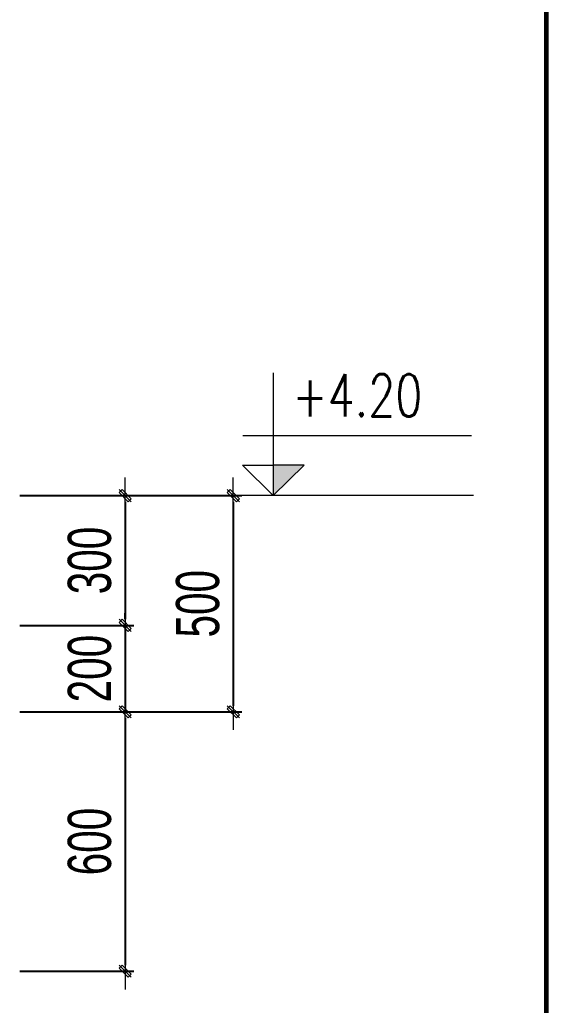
# Model space of a CAD drawing. Header units: millimetres. Extents: x -211129 to 461116, y -574633 to 115.
# Drawn here: x 122072 to 125116, y -546572 to -540874 of the extents above; entities that cross this region are included whole.
import ezdxf
from ezdxf.enums import TextEntityAlignment as Align

# ---------------------------------------------------------------- set-up
doc = ezdxf.new("R2010")
doc.units = ezdxf.units.MM
doc.header["$MEASUREMENT"] = 0
doc.header["$PDMODE"] = 32
doc.layers.get('Defpoints').update_dxf_attribs({"color": 1})
for name, color, linetype, lineweight in [('EG Text1', 3, 'Continuous', 20), ('Khac', 156, 'Continuous', 9), ('Khungten_LCDI', 7, 'Continuous', 5), ('LC Dim', 8, 'Continuous', 18), ('LC Khac', 4, 'Continuous', 9), ('LC Net thay', 63, 'Continuous', 25), ('LC Text1', 3, 'Continuous', 20)]:
    doc.layers.add(name, color=color, linetype=linetype, lineweight=lineweight)
doc.styles.add('EG Huy', font='vnsimli.shx', dxfattribs={"width": 0.75})
doc.styles.add('HOATBIF', font='hoatbif.shx', dxfattribs={"width": 0.7})
doc.styles.add('Khungten', font='VHAVAN.TTF', dxfattribs={"width": 0.9, "height": 5000})
doc.styles.add('LC 1', font='VHAVANB.TTF')
doc.styles.add('LC 3', font='vnsimli.shx', dxfattribs={"width": 0.75})
doc.styles.add('Title', font='VHBLACK.TTF', dxfattribs={"width": 0.8})
doc.dimstyles.new('1-100', dxfattribs={"dimscale": 100, "dimtxt": 2.5, "dimasz": 0.35, "dimexe": 0.5, "dimexo": 0, "dimgap": 0.8, "dimtad": 1, "dimdec": 0, "dimzin": 0, "dimdsep": 46, "dimtxsty": 'HOATBIF', "dimblk1": 'DOT', "dimblk2": 'DOT', "dimsah": 1, "dimcen": -1, "dimdle": 1, "dimclrd": 256, "dimclre": 256, "dimclrt": 4, "dimadec": 3, "dimazin": 2, "dimtfac": 0.333333, "dimtdec": 0, "dimtix": 1, "dimtmove": 2, "dimatfit": 3, "dimldrblk": 'DOT', "dimfxl": 1, "dimtvp": 0.833333, "dimtolj": 1, "dimtzin": 0, "dimarcsym": 0})

# ---------------------------------------------------------------- blocks, each defined once
blk = doc.blocks.new('lcdi fix')
at = {"layer": 'Khungten_LCDI', "color": 5, "lineweight": 60}
blk.add_line((36600, 14650), (36600, -14650), dxfattribs=at)
at = {"color": 7, "style": 'Khungten', "width": 0.8}
for tag, p in [('REVISION', (39498.8, -10746.3)), ('NGAYHT', (39546.1, -11609.4))]:
    blk.add_attdef(tag, text='', height=200, dxfattribs=at).set_placement(p, align=Align.CENTER)
at = {"layer": 'LC Text1', "color": 3, "style": 'LC 1', "width": 1.834006}
for tag, p, p2 in [('TENBANVE1', (36912.7, -8885.8), (40339.1, -8885.8)), ('TENBANVE2', (36912.7, -9562.5), (40339.1, -9562.5))]:
    blk.add_attdef(tag, text='', height=250, dxfattribs=at).set_placement(p, p2, align=Align.FIT)
at = {"layer": 'LC Text1', "style": 'Title', "width": 0.7}
blk.add_attdef('SOBANVE', text='', height=250, dxfattribs=at).set_placement((39562, -13896.2), align=Align.CENTER)
blk = doc.blocks.new('CT')
at = {"layer": 'LC Khac'}
blk.add_hatch(color=252, dxfattribs=at).paths.add_polyline_path([(3.251, 1.597), (1.639, 1.597), (1.639, 0)])
at = {"layer": 'LC Khac', "color": 9, "ltscale": 50}
for p, q in [((0.046, 3.141), (11.999, 3.141)), ((12.091, 0), (0, 0))]:
    blk.add_line(p, q, dxfattribs=at)
for points in [[(1.639, 6.428), (1.639, 0)], [(1.639, 0), (0.027, 1.597), (1.639, 1.597)], [(1.639, 0), (3.251, 1.597), (1.639, 1.597)]]:
    blk.add_lwpolyline(points, dxfattribs=at)
at = {"layer": 'LC Khac', "color": 3, "style": 'LC 3', "width": 0.75}
blk.add_attdef('CT', (1.905, 3.503), '', height=2.2, dxfattribs=at)
blk = doc.blocks.new('DOT')
at = {"layer": 'LC Dim'}
blk.add_line((-3, 0), (3, 0), dxfattribs=at)
at = {"layer": 'LC Dim', "color": 4}
blk.add_line((-1, -1), (1, 1), dxfattribs=at)
blk.add_lwpolyline([(0.5, 1), (-1, -0.5), (-0.5, -1), (1, 0.5)], close=True, dxfattribs=at)
blk = doc.blocks.new('*D1303')
at = {"layer": 'Defpoints', "color": 0, "ltscale": 2, "transparency": 16777216}
for p in [(122072.3, -543625.5), (122072.3, -544375.5), (122681.9, -544375.5)]:
    blk.add_point(p, dxfattribs=at)
at = {"layer": 'LC Dim', "lineweight": -2, "ltscale": 2, "transparency": 16777216}
for p, q in [((122072.3, -543625.5), (122731.9, -543625.5)), ((122681.9, -543660.5), (122681.9, -544340.5)), ((122072.3, -544375.5), (122731.9, -544375.5))]:
    blk.add_line(p, q, dxfattribs=at)
at = {"layer": 'LC Dim', "lineweight": -2, "ltscale": 2, "transparency": 16777216, "xscale": 35, "yscale": 35, "zscale": 35}
for p, rotation in [((122681.9, -543625.5), 90), ((122681.9, -544375.5), 270)]:
    blk.add_blockref('DOT', p, dxfattribs=dict(at, rotation=rotation))
at = {"layer": 'LC Dim', "color": 4, "ltscale": 2, "transparency": 16777216, "insert": (122476.9, -544000.5), "char_height": 250, "attachment_point": 5, "rotation": 90, "style": 'HOATBIF'}
blk.add_mtext('\\A1;300', dxfattribs=at)
blk = doc.blocks.new('_Dot')
at = {"color": 0, "linetype": 'ByBlock', "lineweight": -2}
blk.add_line((-0.5, 0), (-1, 0), dxfattribs=at)
at = {"color": 0, "linetype": 'ByBlock', "const_width": 0.5}
blk.add_lwpolyline([(-0.25, 0, 1), (0.25, 0, 1)], format="xyb", close=True, dxfattribs=at)
blk = doc.blocks.new('*D1304')
at = {"layer": 'Defpoints', "color": 0, "ltscale": 2, "transparency": 16777216}
for p in [(122072.3, -544375.5), (122072.3, -544875.5), (122681.9, -544875.5)]:
    blk.add_point(p, dxfattribs=at)
at = {"layer": 'LC Dim', "lineweight": -2, "ltscale": 2, "transparency": 16777216}
for p, q in [((122681.9, -544340.5), (122681.9, -544305.5)), ((122072.3, -544375.5), (122731.9, -544375.5)), ((122681.9, -544375.5), (122681.9, -544875.5)), ((122072.3, -544875.5), (122731.9, -544875.5)), ((122681.9, -544910.5), (122681.9, -544945.5))]:
    blk.add_line(p, q, dxfattribs=at)
at = {"layer": 'LC Dim', "lineweight": -2, "ltscale": 2, "transparency": 16777216, "xscale": 35, "yscale": 35, "zscale": 35}
for p, rotation in [((122681.9, -544375.5), 270), ((122681.9, -544875.5), 90)]:
    blk.add_blockref('DOT', p, dxfattribs=dict(at, rotation=rotation))
at = {"layer": 'LC Dim', "color": 4, "ltscale": 2, "transparency": 16777216, "insert": (122476.9, -544625.5), "char_height": 250, "attachment_point": 5, "rotation": 90, "style": 'HOATBIF'}
blk.add_mtext('\\A1;200', dxfattribs=at)
blk = doc.blocks.new('*D1305')
at = {"layer": 'Defpoints', "color": 0, "ltscale": 2, "transparency": 16777216}
for p in [(122072.3, -544875.5), (122072.3, -546375.5), (122681.9, -546375.5)]:
    blk.add_point(p, dxfattribs=at)
at = {"layer": 'LC Dim', "lineweight": -2, "ltscale": 2, "transparency": 16777216}
for p, q in [((122072.3, -544875.5), (122731.9, -544875.5)), ((122681.9, -544910.5), (122681.9, -546340.5)), ((122072.3, -546375.5), (122731.9, -546375.5))]:
    blk.add_line(p, q, dxfattribs=at)
at = {"layer": 'LC Dim', "lineweight": -2, "ltscale": 2, "transparency": 16777216, "xscale": 35, "yscale": 35, "zscale": 35}
for p, rotation in [((122681.9, -544875.5), 90), ((122681.9, -546375.5), 270)]:
    blk.add_blockref('DOT', p, dxfattribs=dict(at, rotation=rotation))
at = {"layer": 'LC Dim', "color": 4, "ltscale": 2, "transparency": 16777216, "insert": (122476.9, -545625.5), "char_height": 250, "attachment_point": 5, "rotation": 90, "style": 'HOATBIF'}
blk.add_mtext('\\A1;600', dxfattribs=at)
blk = doc.blocks.new('*D1306')
at = {"layer": 'Defpoints', "color": 0, "ltscale": 2, "transparency": 16777216}
for p in [(122072.3, -543625.5), (122072.3, -544875.5), (123307.1, -544875.5)]:
    blk.add_point(p, dxfattribs=at)
at = {"layer": 'LC Dim', "lineweight": -2, "ltscale": 2, "transparency": 16777216}
for p, q in [((122072.3, -543625.5), (123357.1, -543625.5)), ((123307.1, -543660.5), (123307.1, -544840.5)), ((122072.3, -544875.5), (123357.1, -544875.5))]:
    blk.add_line(p, q, dxfattribs=at)
at = {"layer": 'LC Dim', "lineweight": -2, "ltscale": 2, "transparency": 16777216, "xscale": 35, "yscale": 35, "zscale": 35}
for p, rotation in [((123307.1, -543625.5), 90), ((123307.1, -544875.5), 270)]:
    blk.add_blockref('DOT', p, dxfattribs=dict(at, rotation=rotation))
at = {"layer": 'LC Dim', "color": 4, "ltscale": 2, "transparency": 16777216, "insert": (123102.1, -544250.5), "char_height": 250, "attachment_point": 5, "rotation": 90, "style": 'HOATBIF'}
blk.add_mtext('\\A1;500', dxfattribs=at)

msp = doc.modelspace()

# ---------------------------------------------------------------- block references
at = {"layer": 'EG Text1'}
ref = msp.add_blockref('CT', (123357.1, -543625.5), dxfattribs=dict(at, xscale=110.6268069788348, yscale=110.6268069788348, zscale=110.6268069788348))
ref.add_attrib('CT', '+4.20', (123649, -543167.4), dxfattribs={"layer": 'Khac', "color": 3, "height": 243.38, "style": 'EG Huy', "width": 0.75})
at = {"layer": 'LC Net thay'}
msp.add_blockref('lcdi fix', (88516.3, -546541.2), dxfattribs=at)

# ---------------------------------------------------------------- dimensions: what is measured, and where the dimension line sits
at = {"layer": 'LC Dim', "ltscale": 2}
for base, p1, p2, picture, middle in [((122681.9, -544375.5), (122072.3, -543625.5), (122072.3, -544375.5), '*D1303', (122476.9, -544000.5)), ((123307.1, -544875.5), (122072.3, -543625.5), (122072.3, -544875.5), '*D1306', (123102.1, -544250.5)), ((122681.9, -544875.5), (122072.3, -544375.5), (122072.3, -544875.5), '*D1304', (122476.9, -544625.5)), ((122681.9, -546375.5), (122072.3, -544875.5), (122072.3, -546375.5), '*D1305', (122476.9, -545625.5))]:
    dim = msp.add_linear_dim(base=base, p1=p1, p2=p2, angle=90, dimstyle='1-100', override={"dimlfac": 0.4}, dxfattribs=at)
    dim.commit()
    dim.dimension.update_dxf_attribs({"geometry": picture, "text_midpoint": middle})

doc.saveas('drawing.dxf')
